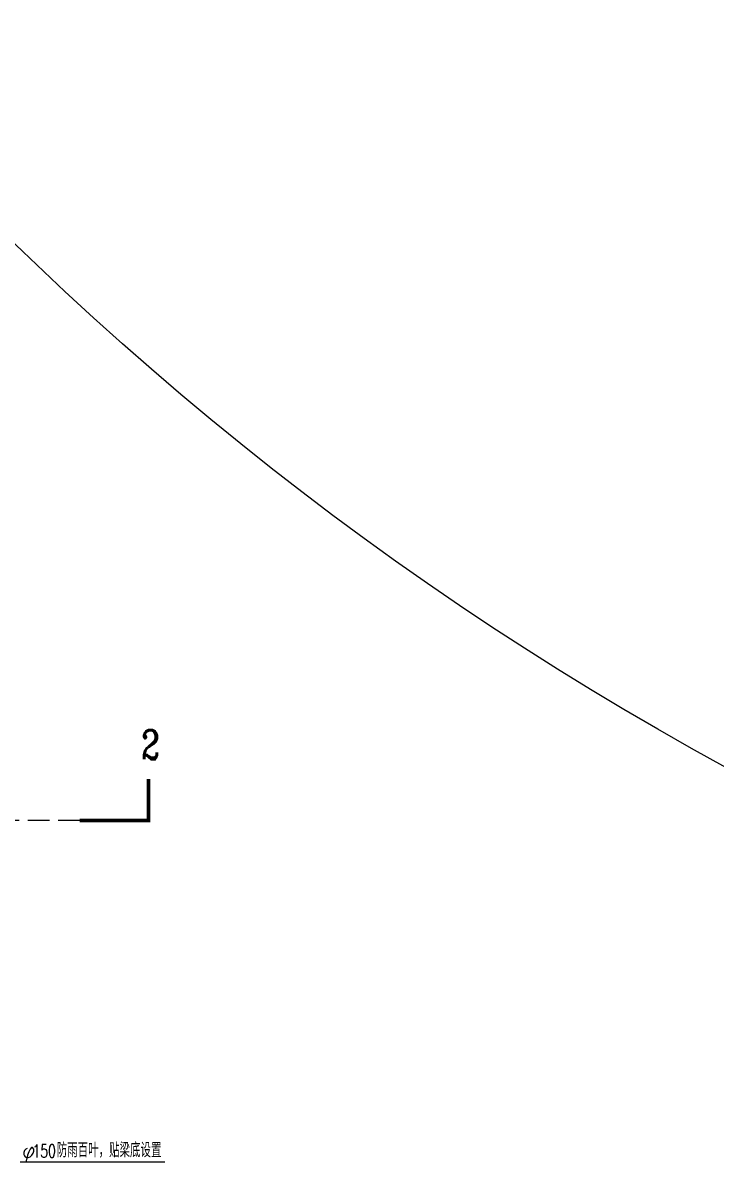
# Model space of a CAD drawing. Extents: x -821772 to -21949, y 506164 to 1049594.
# Drawn here: x -106289 to -98241, y 711966 to 725185 of the extents above; entities that cross this region are included whole.
import ezdxf
from ezdxf.xclip import XClip

# ---------------------------------------------------------------- set-up
doc = ezdxf.new("R2010")
doc.units = 0
doc.header["$LTSCALE"] = 1000
doc.header["$MEASUREMENT"] = 0
doc.header["$XCLIPFRAME"] = 2
doc.linetypes.add('10平面20250807_t3$0$DASH', pattern=[0.35, 0.25, -0.1])
for name, color, linetype in [('10平面20250807_t3$0$A-AXIS-SYMB', 8, 'Continuous'), ('10平面20250807_t3$0$A-LIN-V', 8, 'Continuous'), ('10平面20250807_t3$0$A-WINDOW', 8, 'Continuous'), ('10平面20250807_t3$0$PUB_TEXT', 8, 'Continuous')]:
    doc.layers.add(name, color=color, linetype=linetype)
doc.styles.add('10平面20250807_t3$0$_TCH_DIM', font='SIMPLEX', dxfattribs={"bigfont": 'GBCBIG'})
doc.styles.add('10平面20250807_t3$0$_TCH_LABEL', font='COMPLEX', dxfattribs={"bigfont": 'GBCBIG'})

# ---------------------------------------------------------------- blocks, each defined once
blk = doc.blocks.new('10平面20250807_t3$0$42342343')
at = {"layer": '10平面20250807_t3$0$A-AXIS-SYMB', "linetype": '10平面20250807_t3$0$DASH'}
blk.add_line((-105630, 614180), (-115680, 614180), dxfattribs=at)
at = {"layer": '10平面20250807_t3$0$A-AXIS-SYMB', "const_width": 40}
blk.add_lwpolyline([(-105630, 614180), (-104830, 614180), (-104830, 614660)], dxfattribs=at)
at = {"layer": '10平面20250807_t3$0$A-WINDOW'}
blk.add_line((-106320, 610220), (-104640, 610220), dxfattribs=at)
at = {"layer": '10平面20250807_t3$0$PUB_TEXT', "width": 0.705882}
for s, height, style, p in [('2', 340, '10平面20250807_t3$0$_TCH_LABEL', (-104910, 614890)), ('150', 148.75, '10平面20250807_t3$0$_TCH_DIM', (-106175.2, 610272.5))]:
    blk.add_text(s, height=height, dxfattribs=dict(at, style=style)).set_placement(p)
at = {"layer": '10平面20250807_t3$0$PUB_TEXT', "style": '10平面20250807_t3$0$_TCH_DIM'}
for s, height, p in [('防雨百叶，贴梁底设置', 168.79, (-105895.2, 610272.5)), ('φ', 168.8, (-106298, 610272.5))]:
    blk.add_text(s, height=height, dxfattribs=at).set_placement(p)
blk = doc.blocks.new('10平面20250807_t3')
at = {"layer": '10平面20250807_t3$0$A-LIN-V'}
blk.add_blockref('10平面20250807_t3$0$42342343', (0, 101750), dxfattribs=at)

msp = doc.modelspace()

# ---------------------------------------------------------------- block references
at = {"ltscale": 100}
ref = msp.add_blockref('10平面20250807_t3', (0, 0), dxfattribs=at)
XClip(ref).set_block_clipping_path([(-386212.6353242097, 506163.79756496), (-21948.7593967821, 884998.2285294847)])

# ---------------------------------------------------------------- next in the draw order: linework, layer by layer
msp.add_circle((-80254.2, 749520), 37500, dxfattribs=at)

doc.saveas('drawing.dxf')
